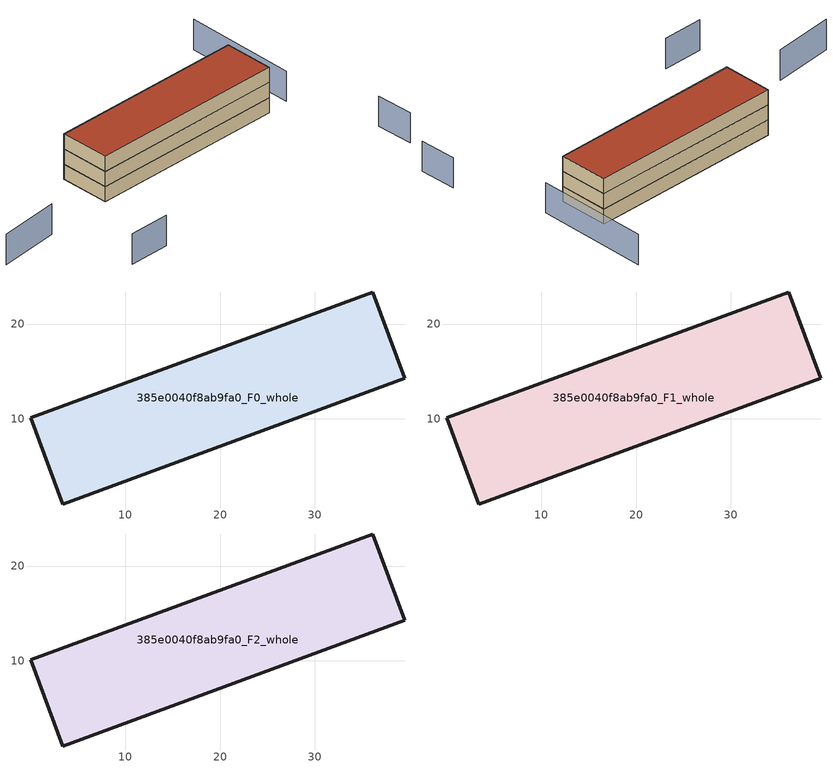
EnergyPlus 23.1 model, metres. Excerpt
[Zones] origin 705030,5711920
385e0040f8ab9fa0_F0_whole
 floor ground (EU_floor_Construction): 39.45,14.27 36.09,23.38 0.05,10.14 3.42,1.03 z0
 wall outside (EU_wall_Construction): 36.09,23.38 39.45,14.27 3.42,1.03 0.05,10.14 36.09,23.38 z0:3
385e0040f8ab9fa0_F1_whole
 floor to 385e0040f8ab9fa0_F0_whole (EU_floor_Construction): 39.45,14.27 36.09,23.38 0.05,10.14 3.42,1.03 z3
 wall outside (EU_wall_Construction): 36.09,23.38 39.45,14.27 3.42,1.03 0.05,10.14 36.09,23.38 z3:6
385e0040f8ab9fa0_F2_whole
 floor to 385e0040f8ab9fa0_F1_whole (EU_floor_Construction): 39.45,14.27 36.09,23.38 0.05,10.14 3.42,1.03 z6
 wall outside (EU_wall_Construction): 36.09,23.38 39.45,14.27 3.42,1.03 0.05,10.14 36.09,23.38 z6:9
 roof outside (EU_roof_Construction): 36.09,23.38 39.45,14.27 3.42,1.03 0.05,10.14 z9
shading: -8.67,-4.18 -19.46,-9.42 / 56.85,-3.73 54.21,3 / -0.35,-18.01 7.1,-15.25 / 43.44,16.25 36.03,36.88 z0:6
[Building]
EU S2 Campaign: North Axis=0; Terrain=City; Solar Distribution=FullExterior
[Site:Location]
London: Latitude=51.5; Longitude=-0.5; Time Zone=0; Elevation=25
[SizingPeriod:WeatherFileDays]
AnnualSizingPeriod: Begin Month=1; Begin Day of Month=1; End Month=12; End Day of Month=31; Day of Week for Start Day=Monday; Use Weather File Daylight Saving Period=No; Use Weather File Rain and Snow Indicators=No
[MATERIAL]
EU_InternalMass_Material: Roughness=MediumRough; Thickness=0.1; Conductivity=1; Density=1800; Specific Heat=900; Thermal Absorptance=0.9; Solar Absorptance=0.7; Visible Absorptance=0.7
[MATERIAL:NOMASS] Roughness=MediumRough; Thermal Absorptance=0.9; Solar Absorptance=0.7; Visible Absorptance=0.7
Name | Thermal Resistance
EU_wall_NoMass | 0.635353
EU_roof_NoMass | 0.675062
EU_floor_NoMass | 1.96382
[CONSTRUCTION]
EU_wall_Construction: EU_wall_NoMass
EU_roof_Construction: EU_roof_NoMass
EU_floor_Construction: EU_floor_NoMass
EU_InternalMass_Construction: EU_InternalMass_Material
[ZONE] Type=1; Multiplier=1; Ceiling Height=autocalculate; Volume=1118.07; Floor Area=autocalculate; Part of Total Floor Area=Yes
385e0040f8ab9fa0_F0_whole; 385e0040f8ab9fa0_F1_whole; 385e0040f8ab9fa0_F2_whole
[INTERNALMASS] Construction=EU_InternalMass_Construction; Surface Area=372.694
Name | Zone or ZoneList
385e0040f8ab9fa0_F0_whole_EU_InternalMass | 385e0040f8ab9fa0_F0_whole
385e0040f8ab9fa0_F1_whole_EU_InternalMass | 385e0040f8ab9fa0_F1_whole
385e0040f8ab9fa0_F2_whole_EU_InternalMass | 385e0040f8ab9fa0_F2_whole
[OTHEREQUIPMENT] Fuel Type=Electricity; Design Level Calculation Method=Watts/Area; Power per Zone Floor Area=1; Fraction Latent=0; Fraction Radiant=0; Fraction Lost=0; Carbon Dioxide Generation Rate=0; EndUse Subcategory=EU_Step8_InternalGains
Name | Zone or ZoneList or Space or SpaceList | Schedule
EU_Step8_InternalGain_385e0040f8ab9fa0_F0_whole_f000 | 385e0040f8ab9fa0_F0_whole | EU_Step8_GainSchedule_385e0040f8ab9fa0_F0_whole_f000
EU_Step8_InternalGain_385e0040f8ab9fa0_F1_whole_f000 | 385e0040f8ab9fa0_F1_whole | EU_Step8_GainSchedule_385e0040f8ab9fa0_F1_whole_f000
EU_Step8_InternalGain_385e0040f8ab9fa0_F2_whole_f000 | 385e0040f8ab9fa0_F2_whole | EU_Step8_GainSchedule_385e0040f8ab9fa0_F2_whole_f000
[ZONEVENTILATION:DESIGNFLOWRATE] Schedule=EU_AlwaysOn; Design Flow Rate Calculation Method=AirChanges/Hour; Air Changes per Hour=0.555504; Ventilation Type=Natural; Fan Pressure Rise=0; Fan Total Efficiency=1; Constant Term Coefficient=1; Temperature Term Coefficient=0; Velocity Term Coefficient=0; Velocity Squared Term Coefficient=0; Minimum Indoor Temperature=-100; Maximum Indoor Temperature=100; Delta Temperature=-100; Minimum Outdoor Temperature=-100; Maximum Outdoor Temperature=100; Maximum Wind Speed=40
Name | Zone or ZoneList or Space or SpaceList
EU_ConstantAir_385e0040f8ab9fa0_F0_whole | 385e0040f8ab9fa0_F0_whole
EU_ConstantAir_385e0040f8ab9fa0_F1_whole | 385e0040f8ab9fa0_F1_whole
EU_ConstantAir_385e0040f8ab9fa0_F2_whole | 385e0040f8ab9fa0_F2_whole
[HVACTEMPLATE:THERMOSTAT] Constant Heating Setpoint=20; Constant Cooling Setpoint=50
EU_HeatOnly_385e0040f8ab9fa0_F0_whole; EU_HeatOnly_385e0040f8ab9fa0_F1_whole; EU_HeatOnly_385e0040f8ab9fa0_F2_whole
[HVACTEMPLATE:ZONE:IDEALLOADSAIRSYSTEM] System Availability Schedule=EU_AlwaysOn; Maximum Heating Supply Air Temperature=50; Minimum Cooling Supply Air Temperature=13; Maximum Heating Supply Air Humidity Ratio=0.0156; Minimum Cooling Supply Air Humidity Ratio=0.0077; Heating Limit=NoLimit; Cooling Limit=NoLimit; Heating Availability Schedule=EU_AlwaysOn; Cooling Availability Schedule=EU_CoolingOff; Dehumidification Control Type=ConstantSensibleHeatRatio; Cooling Sensible Heat Ratio=0.7; Dehumidification Setpoint=60; Humidification Control Type=None; Humidification Setpoint=30; Outdoor Air Method=None; Outdoor Air Flow Rate per Person=0.00944; Outdoor Air Flow Rate per Zone Floor Area=0; Outdoor Air Flow Rate per Zone=0; Demand Controlled Ventilation Type=None; Outdoor Air Economizer Type=NoEconomizer; Heat Recovery Type=None; Sensible Heat Recovery Effectiveness=0.7; Latent Heat Recovery Effectiveness=0.65
Name | Template Thermostat
385e0040f8ab9fa0_F0_whole | EU_HeatOnly_385e0040f8ab9fa0_F0_whole
385e0040f8ab9fa0_F1_whole | EU_HeatOnly_385e0040f8ab9fa0_F1_whole
385e0040f8ab9fa0_F2_whole | EU_HeatOnly_385e0040f8ab9fa0_F2_whole
[SIZING:ZONE] Zone Cooling Design Supply Air Temperature Input Method=SupplyAirTemperature; Zone Cooling Design Supply Air Temperature=13; Zone Heating Design Supply Air Temperature Input Method=SupplyAirTemperature; Zone Heating Design Supply Air Temperature=50; Zone Cooling Design Supply Air Humidity Ratio=0.008; Zone Heating Design Supply Air Humidity Ratio=0.008; Cooling Design Air Flow Method=DesignDay; Cooling Design Air Flow Rate=0; Cooling Minimum Air Flow per Zone Floor Area=0.000762; Cooling Minimum Air Flow=0; Cooling Minimum Air Flow Fraction=0.2; Heating Design Air Flow Method=DesignDay; Heating Design Air Flow Rate=0; Heating Maximum Air Flow per Zone Floor Area=0.002032; Heating Maximum Air Flow=0.141576; Heating Maximum Air Flow Fraction=0.3; Account for Dedicated Outdoor Air System=No; Dedicated Outdoor Air System Control Strategy=NeutralSupplyAir; Dedicated Outdoor Air Low Setpoint Temperature for Design=autosize; Dedicated Outdoor Air High Setpoint Temperature for Design=autosize; Zone Load Sizing Method=Sensible Load Only No Latent Load; Zone Latent Cooling Design Supply Air Humidity Ratio Input Method=HumidityRatioDifference; Zone Cooling Design Supply Air Humidity Ratio Difference=0.005; Zone Latent Heating Design Supply Air Humidity Ratio Input Method=HumidityRatioDifference; Zone Humidification Design Supply Air Humidity Ratio Difference=0.005
385e0040f8ab9fa0_F0_whole; 385e0040f8ab9fa0_F1_whole; 385e0040f8ab9fa0_F2_whole
[SCHEDULE:CONSTANT]
Name | Hourly Value
EU_AlwaysOn | 1
EU_CoolingOff | 0
[SCHEDULE:FILE] Column Number=1; Rows to Skip at Top=0; Number of Hours of Data=8760; Column Separator=Comma; Interpolate to Timestep=No; Minutes per Item=60; Adjust Schedule for Daylight Savings=Yes
Name | File
EU_Step8_GainSchedule_385e0040f8ab9fa0_F0_whole_f000 | ../../schedules/385e0040f8ab9fa0/385e0040f8ab9fa0_F0_whole_f000_gain.csv
EU_Step8_GainSchedule_385e0040f8ab9fa0_F1_whole_f000 | ../../schedules/385e0040f8ab9fa0/385e0040f8ab9fa0_F1_whole_f000_gain.csv
EU_Step8_GainSchedule_385e0040f8ab9fa0_F2_whole_f000 | ../../schedules/385e0040f8ab9fa0/385e0040f8ab9fa0_F2_whole_f000_gain.csv
